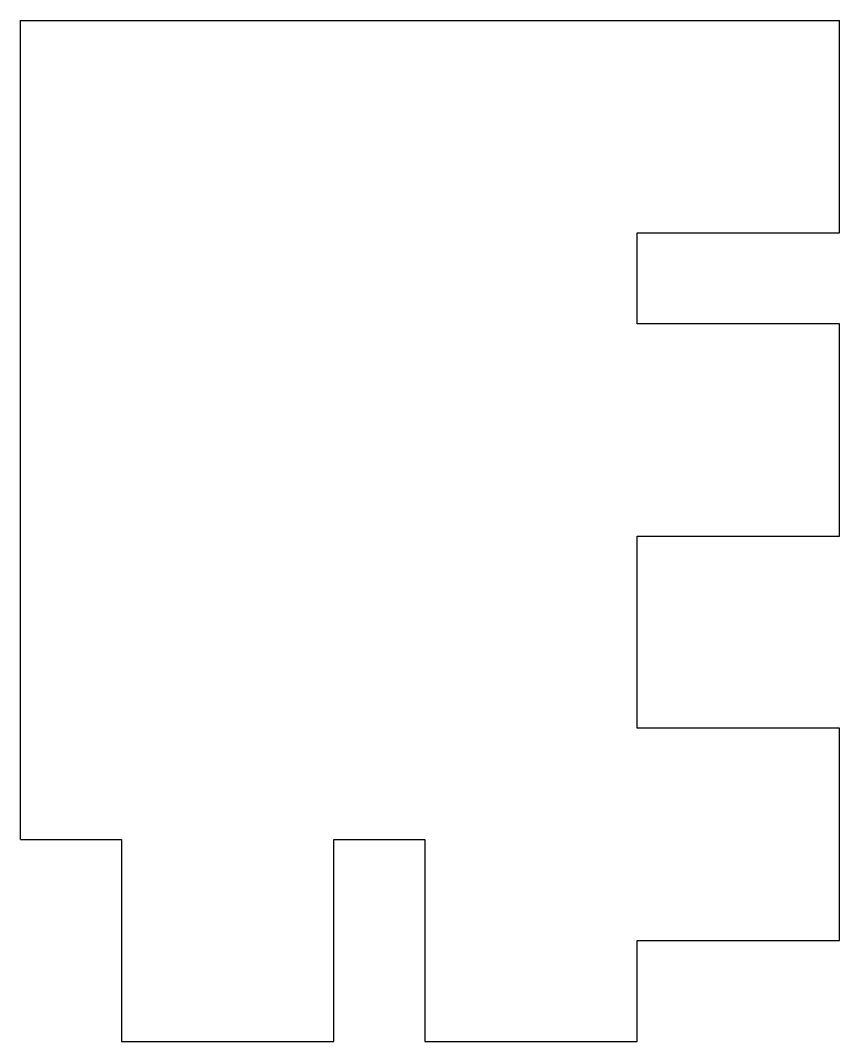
# Model space of a CAD drawing. Header units: millimetres. Extents: x 29 to 111, y -211 to -109.
import ezdxf

# ---------------------------------------------------------------- set-up
doc = ezdxf.new("R2010")
doc.units = ezdxf.units.MM

msp = doc.modelspace()

# ---------------------------------------------------------------- linework, layer by layer
for p, q in [((29.475, -190.475), (29.475, -109.275)), ((29.475, -109.275), (110.675, -109.275)), ((110.675, -130.325), (110.675, -109.275)), ((90.625, -139.35), (90.625, -130.325)), ((90.625, -130.325), (110.675, -130.325)), ((110.675, -139.35), (90.625, -139.35)), ((110.675, -160.4), (110.675, -139.35)), ((90.625, -179.45), (90.625, -160.4)), ((90.625, -160.4), (110.675, -160.4)), ((110.675, -179.45), (90.625, -179.45)), ((110.675, -200.5), (110.675, -179.45)), ((29.475, -190.475), (39.5, -190.475)), ((39.5, -190.475), (39.5, -210.525)), ((60.55, -210.525), (60.55, -190.475)), ((60.55, -190.475), (69.575, -190.475)), ((69.575, -190.475), (69.575, -210.525)), ((90.625, -210.525), (90.625, -200.5)), ((90.625, -200.5), (110.675, -200.5)), ((39.5, -210.525), (60.55, -210.525)), ((69.575, -210.525), (90.625, -210.525))]:
    msp.add_line(p, q)

doc.saveas('drawing.dxf')
